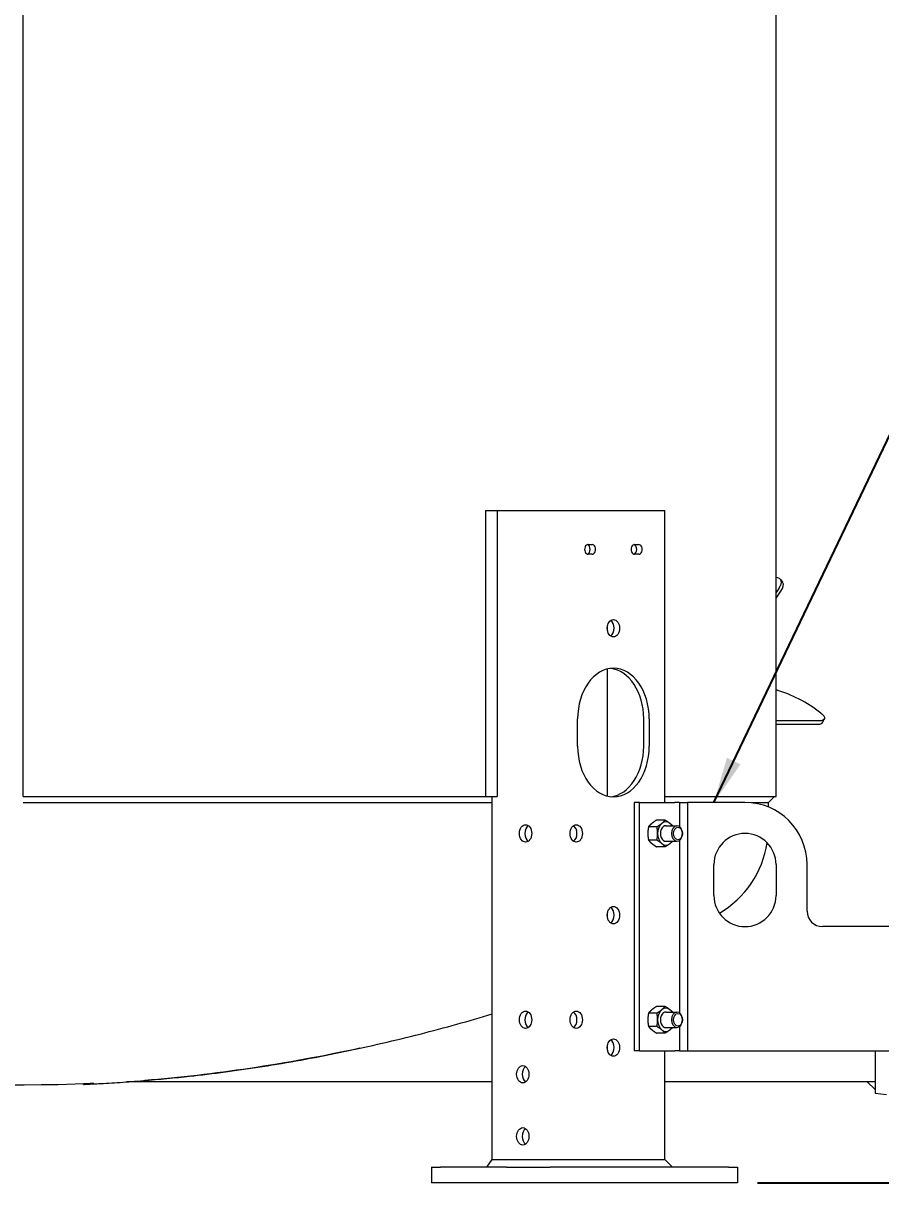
# Model space of a CAD drawing. Header units: inches. Extents: x 19 to 503, y 7 to 322.
# Drawn here: x 367.68 to 395.31, y 43.56 to 80.9 of the extents above; entities that cross this region are included whole.
import ezdxf

# ---------------------------------------------------------------- set-up
doc = ezdxf.new("R2010")
doc.units = ezdxf.units.IN
doc.header["$LTSCALE"] = 15
doc.header["$MEASUREMENT"] = 0
for name, color, linetype, lineweight in [('Dimension (ANSI)', 7, 'Continuous', 25), ('Symbol (ANSI)', 7, 'Continuous', 25), ('Visible (ANSI)', 7, 'Continuous', 50)]:
    doc.layers.add(name, color=color, linetype=linetype, lineweight=lineweight)
doc.styles.add('MEMCOR Medium', font='arial.ttf')
doc.dimstyles.new('Default (ANSI)', dxfattribs={"dimscale": 15, "dimtxt": 0.15, "dimasz": 0.098425, "dimexe": 0.125, "dimexo": 0.0625, "dimgap": 0.031496, "dimtad": 0, "dimtih": 1, "dimtoh": 1, "dimdec": 4, "dimrnd": 1e-08, "dimzin": 3, "dimdsep": 46, "dimlunit": 5, "dimtxsty": 'MEMCOR Medium', "dimcen": 0.09, "dimdle": 0.393701, "dimclrd": 256, "dimclre": 256, "dimclrt": 256, "dimadec": 0, "dimazin": 1, "dimtfac": 0.8, "dimtofl": 0, "dimtmove": 0, "dimatfit": 3, "dimfxl": 1, "dimfrac": 1, "dimtolj": 1, "dimtzin": 4, "dimlwd": -1, "dimlwe": -1, "dimarcsym": 0})
doc.dimstyles.new('Default (ANSI)$7', dxfattribs={"dimscale": 15, "dimtxt": 0.15, "dimasz": 0.098425, "dimexe": 0.125, "dimexo": 0.0625, "dimgap": 0.031496, "dimtad": 0, "dimtih": 1, "dimtoh": 1, "dimdec": 4, "dimrnd": 1e-08, "dimzin": 3, "dimdsep": 46, "dimlunit": 5, "dimtxsty": 'MEMCOR Medium', "dimcen": 0.09, "dimdle": 0.393701, "dimclrd": 256, "dimclre": 256, "dimclrt": 256, "dimadec": 0, "dimazin": 1, "dimtfac": 0.8, "dimtofl": 0, "dimtmove": 0, "dimatfit": 3, "dimfxl": 1, "dimfrac": 1, "dimtolj": 1, "dimtzin": 4, "dimlwd": -1, "dimlwe": -1, "dimarcsym": 0})

# ---------------------------------------------------------------- blocks, each defined once
blk = doc.blocks.new('*D23')
at = {"layer": 'Defpoints', "color": 0, "transparency": 16777216}
for p in [(368.258, 140.509), (422.116, 140.509), (390.404, 43.556)]:
    blk.add_point(p, dxfattribs=at)
at = {"layer": 'Dimension (ANSI)', "transparency": 16777216}
for p, q in [((369.196, 140.509), (423.991, 140.509)), ((422.116, 139.032), (422.116, 122.363)), ((422.116, 45.033), (422.116, 106.884)), ((391.341, 43.556), (423.991, 43.556))]:
    blk.add_line(p, q, dxfattribs=at)
for points in [[(421.87, 139.032), (422.362, 139.032), (422.116, 140.509)], [(421.87, 45.033), (422.362, 45.033), (422.116, 43.556)]]:
    blk.add_solid(points, dxfattribs=at)
at = {"layer": 'Dimension (ANSI)', "transparency": 16777216, "char_height": 2.25, "attachment_point": 2, "style": 'MEMCOR Medium'}
for s, insert in [('\\A1; \\fArial|b0|i0;96{\\H0.8x;\\S15#16;} in', (422.116, 118.81)), ('\\A1;[2462.6 mm]{\\P\\fArial|b0|i0;SHIPPING\\P\\fArial|b0|i0;HEIGHT}', (422.116, 114.151))]:
    blk.add_mtext(s, dxfattribs=dict(at, insert=insert))

msp = doc.modelspace()

# ---------------------------------------------------------------- linework, layer by layer
at = {"layer": 'Visible (ANSI)', "linetype": 'Continuous', "lineweight": 18}
for p, q in [((367.68349, 55.9937), (367.68349, 123.7437)), ((391.9332, 55.9937), (391.9332, 86.64709)), ((382.57898, 65.2062), (382.95224, 65.2062)), ((382.57898, 65.2062), (382.57898, 55.9937)), ((382.95224, 65.2062), (384.26271, 65.2062)), ((382.95224, 65.2062), (382.95224, 55.9937)), ((384.26271, 65.2062), (385.23852, 65.2062)), ((385.23852, 65.2062), (388.1518, 65.2062)), ((388.1518, 65.2062), (388.35389, 65.2062)), ((388.35389, 55.8062), (388.35389, 65.2062)), ((385.87845, 64.1112), (386.0128, 64.1112)), ((387.37751, 64.1112), (387.51186, 64.1112)), ((386.0128, 63.8012), (385.87845, 63.8012)), ((387.51186, 63.8012), (387.37751, 63.8012)), ((392.08199, 62.98795), (392.14699, 62.89603)), ((392.0273, 62.69928), (391.9332, 62.5662)), ((391.9332, 62.38235), (392.0923, 62.60735)), ((386.50702, 61.32896), (386.50702, 61.50344)), ((386.50702, 56.00806), (386.50702, 60.10434)), ((385.54257, 57.6162), (385.54257, 58.4962)), ((387.67096, 57.6162), (387.67096, 58.4962)), ((387.84774, 58.4962), (387.84774, 57.6162)), ((393.33128, 58.43342), (391.9332, 58.43342)), ((391.9332, 58.32352), (393.28218, 58.32352)), ((393.43943, 58.38582), (393.48854, 58.49573)), ((367.68349, 55.9937), (382.57898, 55.9937)), ((382.79471, 55.7937), (367.68349, 55.7937)), ((382.57898, 55.9937), (382.95224, 55.9937)), ((382.79471, 44.3062), (382.79471, 55.9937)), ((387.36125, 55.8062), (387.36125, 47.8062)), ((387.53803, 55.8062), (387.36125, 55.8062)), ((387.53803, 55.8062), (388.6694, 55.8062)), ((387.53803, 47.8062), (387.53803, 55.8062)), ((388.35389, 55.9937), (391.9332, 55.9937)), ((388.82702, 55.8062), (388.6694, 55.8062)), ((388.82702, 55.8062), (389.08508, 55.8062)), ((388.82702, 55.8062), (388.82702, 55.02546)), ((390.933, 55.8062), (389.08508, 55.8062)), ((389.08508, 55.8062), (389.08508, 47.8062)), ((391.68349, 55.7937), (391.15626, 55.7937)), ((391.68349, 55.7937), (391.88349, 55.9937)), ((391.68349, 55.7937), (391.68349, 55.66005)), ((388.09629, 55.02271), (387.82688, 55.02271)), ((388.36146, 55.23921), (388.09204, 55.23921)), ((388.38509, 55.0562), (388.74209, 55.0562)), ((388.09629, 54.58969), (387.82688, 54.58969)), ((388.38509, 54.5562), (388.74209, 54.5562)), ((388.82702, 54.58694), (388.82702, 49.02546)), ((388.91885, 54.81015), (388.91884, 54.81107)), ((388.91885, 54.80225), (388.91884, 54.80134)), ((388.36146, 54.37319), (388.09204, 54.37319)), ((389.933, 52.8062), (389.933, 53.8062)), ((391.933, 53.8062), (391.933, 52.8062)), ((392.933, 52.3062), (392.933, 53.8062)), ((386.50702, 52.08796), (386.50702, 52.26244)), ((398.433, 51.8062), (393.433, 51.8062)), ((388.09629, 49.02271), (387.82688, 49.02271)), ((388.36146, 49.23921), (388.09204, 49.23921)), ((388.38509, 49.0562), (388.74209, 49.0562)), ((388.09629, 48.58969), (387.82688, 48.58969)), ((388.38509, 48.5562), (388.74209, 48.5562)), ((388.82702, 48.58694), (388.82702, 47.8062)), ((388.91885, 48.81015), (388.91884, 48.81107)), ((388.91885, 48.80225), (388.91884, 48.80134)), ((388.36146, 48.37319), (388.09204, 48.37319)), ((386.50702, 47.82496), (386.50702, 47.99944)), ((387.53803, 47.8062), (387.36125, 47.8062)), ((387.53803, 47.8062), (388.6694, 47.8062)), ((388.35389, 44.3062), (388.35389, 47.8062)), ((388.82702, 47.8062), (388.6694, 47.8062)), ((388.82702, 47.8062), (389.08508, 47.8062)), ((389.08508, 47.8062), (398.433, 47.8062)), ((395.12349, 47.8062), (395.12349, 46.44663)), ((369.63098, 46.72613), (369.63098, 46.74613)), ((382.79471, 46.8062), (371.02301, 46.8062)), ((383.87144, 46.8062), (383.8591, 46.8062)), ((395.12349, 46.8062), (388.35389, 46.8062)), ((395.12349, 46.5562), (394.87349, 46.8062)), ((395.12349, 46.8062), (394.87349, 46.8062)), ((395.12349, 46.44663), (395.49349, 46.4012)), ((382.61793, 44.0562), (382.79471, 44.3062)), ((382.79471, 44.3062), (384.26271, 44.3062)), ((384.26271, 44.3062), (385.23852, 44.3062)), ((385.23852, 44.3062), (388.1518, 44.3062)), ((388.1518, 44.3062), (388.35389, 44.3062)), ((388.35389, 44.3062), (388.60389, 44.0562)), ((380.8338, 44.0562), (381.12669, 44.0562)), ((380.8338, 44.0562), (380.8338, 43.5562)), ((383.24801, 44.0562), (381.12669, 44.0562)), ((383.24801, 44.0562), (384.66222, 44.0562)), ((390.40393, 44.0562), (384.66222, 44.0562)), ((390.40393, 44.0562), (390.69682, 44.0562)), ((390.69682, 44.0562), (390.69682, 43.5562)), ((381.12669, 43.5562), (380.8338, 43.5562)), ((383.24801, 43.5562), (381.12669, 43.5562)), ((384.66222, 43.5562), (383.24801, 43.5562)), ((390.40393, 43.5562), (384.66222, 43.5562)), ((390.69682, 43.5562), (390.40393, 43.5562))]:
    msp.add_line(p, q, dxfattribs=at)
for centre, radius, start, end in [((390.933, 53.8062), 2, 0, 90), ((390.933, 53.8062), 1, 0, 180), ((388.49349, 54.98924), 3.19, 300.437008, 351.297618), ((390.933, 52.8062), 1, 180, 0), ((393.433, 52.3062), 0.5, 180, 270), ((367.68349, 95.0237), 48.31, 251.772129, 272.646434)]:
    msp.add_arc(centre, radius, start, end, dxfattribs=at)
for centre, major_axis, ratio, start_param, end_param in [((385.87845, 63.9562), (0, -0.155), 0.70710678, 3.14159265, 6.28318531), ((385.83602, 63.9562), (0, -0.155), 0.70710678, 0.19477764, 2.94681501), ((386.0128, 63.9562), (0, 0.155), 0.70710678, 3.14159265, 6.28318531), ((387.37751, 63.9562), (0, -0.155), 0.70710678, 3.14159265, 6.28318531), ((387.33509, 63.9562), (0, -0.155), 0.70710678, 0.19477764, 2.94681501), ((387.51186, 63.9562), (0, 0.155), 0.70710678, 3.14159265, 6.28318531), ((391.67374, 62.69928), (0.40825, 0.28868), 0.5, 5.32786869, 6.8716692), ((391.73874, 62.60735), (0.40825, 0.28868), 0.5, 5.32786869, 6.28318531), ((386.51838, 61.4162), (0, 0.28), 0.70710678, 3.60436277, 5.82041519), ((386.69516, 58.4962), (0, 1.63), 0.70710678, 4.71238898, 7.85398163), ((386.51838, 58.4962), (0, 1.63), 0.70710678, 4.71238898, 6.20642283), ((390.90103, 52.20303), (0, 7.37), 0.70710678, 5.78754415, 6.08380629), ((386.69516, 57.6162), (0, -1.63), 0.70710678, 4.71238898, 7.85398163), ((386.51838, 57.6162), (0, -1.63), 0.70710678, 0.07676248, 1.57079633), ((384.04351, 54.8062), (0, -0.28), 0.70710678, 3.60436277, 5.82041519), ((385.32196, 54.8062), (0, 0.28), 0.70710678, 3.60436277, 5.82041519), ((388.38514, 54.8062), (0, -0.375), 0.70710678, 3.66519143, 4.71238898), ((388.38514, 54.8062), (0, 0.25014), 0.70710678, 6.25022773, 9.45773554), ((388.38514, 54.8062), (0, 0.375), 0.70710678, 5.75958653, 6.80678408), ((388.38514, 54.8062), (0, 0.375), 0.70710678, 5.44211664, 5.75958653), ((388.74209, 54.8062), (0, 0.25), 0.70710678, 4.73185041, 10.97611285), ((388.38514, 54.8062), (0, -0.375), 0.70710678, 4.71238898, 5.75958653), ((388.38514, 54.8062), (0, 0.375), 0.70710678, 3.66519143, 3.98266132), ((388.38514, 54.8062), (0, -0.375), 0.70710678, 5.75958653, 6.80678408), ((386.51838, 52.1752), (0, 0.28), 0.70710678, 3.60436277, 5.82041519), ((384.04351, 48.8062), (0, -0.28), 0.70710678, 3.60436277, 5.82041519), ((385.32196, 48.8062), (0, 0.28), 0.70710678, 3.60436277, 5.82041519), ((388.38514, 48.8062), (0, -0.375), 0.70710678, 3.66519143, 4.71238898), ((388.38514, 48.8062), (0, 0.25014), 0.70710678, 6.25022773, 9.45773554), ((388.38514, 48.8062), (0, 0.375), 0.70710678, 5.75958653, 6.80678408), ((388.38514, 48.8062), (0, 0.375), 0.70710678, 5.44211664, 5.75958653), ((388.74209, 48.8062), (0, 0.25), 0.70710678, 4.73185041, 10.97611285), ((388.38514, 48.8062), (0, -0.375), 0.70710678, 4.71238898, 5.75958653), ((388.38514, 48.8062), (0, 0.375), 0.70710678, 3.66519143, 3.98266132), ((388.38514, 48.8062), (0, -0.375), 0.70710678, 5.75958653, 6.80678408), ((386.51838, 47.9122), (0, 0.28), 0.70710678, 3.60436277, 5.82041519), ((383.95366, 47.0522), (0, -0.28), 0.70710678, 3.60436277, 5.82041519), ((383.95366, 45.0522), (0, -0.28), 0.70710678, 3.60436277, 5.82041519)]:
    msp.add_ellipse(centre, major_axis=major_axis, ratio=ratio, start_param=start_param, end_param=end_param, dxfattribs=at)
for centre, major_axis in [((386.69516, 61.4162), (0, -0.28)), ((383.86673, 54.8062), (0, 0.28)), ((385.49873, 54.8062), (0, -0.28)), ((388.77546, 54.8062), (0, 0.20282)), ((386.69516, 52.1752), (0, -0.28)), ((383.86673, 48.8062), (0, 0.28)), ((385.49873, 48.8062), (0, -0.28)), ((388.77546, 48.8062), (0, -0.20282)), ((386.69516, 47.9122), (0, -0.28)), ((383.77688, 47.0522), (0, -0.28)), ((383.77688, 45.0522), (0, -0.28))]:
    msp.add_ellipse(centre, major_axis=major_axis, ratio=0.70710678, dxfattribs=at)
for points, knots in [([(393.37954, 58.68615), (393.41862, 58.65626), (393.45117, 58.6236), (393.49071, 58.56215), (393.49771, 58.5334), (393.48867, 58.48745), (393.47205, 58.46718), (393.41554, 58.44015), (393.37567, 58.43342), (393.33128, 58.43342)], [5.7511729, 5.7511729, 5.7511729, 5.7511729, 6.23002731, 6.23002731, 6.70888172, 6.70888172, 7.18728854, 7.18728854, 7.66569537, 7.66569537, 7.66569537, 7.66569537]), ([(393.28218, 58.32352), (393.32657, 58.32352), (393.36644, 58.33025), (393.41675, 58.35432), (393.43172, 58.36899), (393.43937, 58.38584)], [7.666112893, 7.666112893, 7.666112893, 7.666112893, 8.144520248, 8.144520248, 8.518161389, 8.518161389, 8.518161389, 8.518161389]), ([(369.63098, 46.72613), (369.63098, 46.72613), (369.63287, 46.72621), (369.64029, 46.72654), (369.6458, 46.72678), (369.66636, 46.72769), (369.68549, 46.72855), (369.73041, 46.73058), (369.76003, 46.73194), (369.82366, 46.73494), (369.85772, 46.73657), (369.96271, 46.74171), (370.03635, 46.74548), (370.21389, 46.75492), (370.32807, 46.76134), (370.56238, 46.77537), (370.68255, 46.78296), (371.04911, 46.80748), (371.30144, 46.82614), (372.06228, 46.88821), (372.57422, 46.93801), (373.7943, 47.07298), (374.58634, 47.17754), (376.20611, 47.43117), (377.03389, 47.58027), (378.68625, 47.91821), (379.51093, 48.10706), (381.11938, 48.51262), (381.90317, 48.7293), (382.69681, 48.96523), (382.74566, 48.97982), (382.79471, 48.99454)], [-93.45739402, -93.45739402, -93.45739402, -93.45739402, -93.36072229, -93.36072229, -93.26405056, -93.26405056, -93.0707071, -93.0707071, -92.81368806, -92.81368806, -92.55666902, -92.55666902, -92.04263094, -92.04263094, -91.21342771, -91.21342771, -90.38422449, -90.38422449, -88.72581805, -88.72581805, -85.40900516, -85.40900516, -80.05055713, -80.05055713, -74.6921091, -74.6921091, -69.33366106, -69.33366106, -63.97521303, -63.97521303, -63.6255391, -63.6255391, -63.6255391, -63.6255391]), ([(378.52884, 47.89036), (377.3484, 47.6336), (376.16345, 47.41562), (373.85287, 47.0725), (372.72514, 46.94333), (371.60145, 46.85064)], [0, 0, 0, 0, 9.28957264, 9.28957264, 18.12055268, 18.12055268, 18.12055268, 18.12055268]), ([(369.63098, 46.74613), (369.63098, 46.74613), (369.63288, 46.74625), (369.64033, 46.74673), (369.64586, 46.74709), (369.6665, 46.74844), (369.6857, 46.74969), (369.7308, 46.75268), (369.76053, 46.75466), (369.82442, 46.759), (369.85861, 46.76135), (369.91624, 46.76537), (369.93911, 46.76698), (369.96205, 46.76862)], [-93.45739402, -93.45739402, -93.45739402, -93.45739402, -93.36072229, -93.36072229, -93.26405056, -93.26405056, -93.0707071, -93.0707071, -92.81368806, -92.81368806, -92.55666902, -92.55666902, -92.39208017, -92.39208017, -92.39208017, -92.39208017])]:
    msp.add_open_spline(points, degree=3, knots=knots, dxfattribs=at)
for points, weights in [([(387.82688, 55.02271), (387.80319, 54.90668), (387.80319, 54.8062)], [1, 1.0379548493, 1]), ([(387.93578, 55.13096), (387.87424, 55.08072), (387.82688, 55.02271)], [1, 1.0379548493, 1]), ([(388.09204, 55.23921), (387.99731, 55.1812), (387.93578, 55.13096)], [1, 1.0379548493, 1]), ([(388.09629, 55.02271), (388.19103, 55.08072), (388.25256, 55.13096)], [1, 1.0379548493, 1]), ([(388.11998, 54.8062), (388.11998, 54.90668), (388.09629, 55.02271)], [1, 1.0379548493, 1]), ([(388.25256, 55.13096), (388.31409, 55.1812), (388.36146, 55.23921)], [1, 1.0379548493, 1]), ([(388.36146, 55.23921), (388.45619, 55.1812), (388.51772, 55.13096)], [1, 1.0379548493, 1]), ([(388.51772, 55.13096), (388.56182, 55.09496), (388.59757, 55.0562)], [1, 1.02690849784, 1.01566285889]), ([(387.80319, 54.8062), (387.80319, 54.70572), (387.82688, 54.58969)], [1, 1.0379548493, 1]), ([(387.82688, 54.58969), (387.87424, 54.53168), (387.93578, 54.48144)], [1, 1.0379548493, 1]), ([(388.09629, 54.58969), (388.11998, 54.70572), (388.11998, 54.8062)], [1, 1.0379548493, 1]), ([(388.25256, 54.48144), (388.19103, 54.53168), (388.09629, 54.58969)], [1, 1.0379548493, 1]), ([(388.59757, 54.5562), (388.56182, 54.51744), (388.51772, 54.48144)], [1.01566285889, 1.02690849784, 1]), ([(387.93578, 54.48144), (387.99731, 54.4312), (388.09204, 54.37319)], [1, 1.0379548493, 1]), ([(388.36146, 54.37319), (388.31409, 54.4312), (388.25256, 54.48144)], [1, 1.0379548493, 1]), ([(388.51772, 54.48144), (388.45619, 54.4312), (388.36146, 54.37319)], [1, 1.0379548493, 1]), ([(387.82688, 49.02271), (387.80319, 48.90668), (387.80319, 48.8062)], [1, 1.0379548493, 1]), ([(387.93578, 49.13096), (387.87424, 49.08072), (387.82688, 49.02271)], [1, 1.0379548493, 1]), ([(388.09204, 49.23921), (387.99731, 49.1812), (387.93578, 49.13096)], [1, 1.0379548493, 1]), ([(388.09629, 49.02271), (388.19103, 49.08072), (388.25256, 49.13096)], [1, 1.0379548493, 1]), ([(388.11998, 48.8062), (388.11998, 48.90668), (388.09629, 49.02271)], [1, 1.0379548493, 1]), ([(388.25256, 49.13096), (388.31409, 49.1812), (388.36146, 49.23921)], [1, 1.0379548493, 1]), ([(388.36146, 49.23921), (388.45619, 49.1812), (388.51772, 49.13096)], [1, 1.0379548493, 1]), ([(388.51772, 49.13096), (388.56182, 49.09496), (388.59757, 49.0562)], [1, 1.02690849784, 1.01566285889]), ([(387.80319, 48.8062), (387.80319, 48.70572), (387.82688, 48.58969)], [1, 1.0379548493, 1]), ([(387.82688, 48.58969), (387.87424, 48.53168), (387.93578, 48.48144)], [1, 1.0379548493, 1]), ([(388.09629, 48.58969), (388.11998, 48.70572), (388.11998, 48.8062)], [1, 1.0379548493, 1]), ([(388.25256, 48.48144), (388.19103, 48.53168), (388.09629, 48.58969)], [1, 1.0379548493, 1]), ([(388.59757, 48.5562), (388.56182, 48.51744), (388.51772, 48.48144)], [1.01566285889, 1.02690849784, 1]), ([(387.93578, 48.48144), (387.99731, 48.4312), (388.09204, 48.37319)], [1, 1.0379548493, 1]), ([(388.36146, 48.37319), (388.31409, 48.4312), (388.25256, 48.48144)], [1, 1.0379548493, 1]), ([(388.51772, 48.48144), (388.45619, 48.4312), (388.36146, 48.37319)], [1, 1.0379548493, 1])]:
    msp.add_rational_spline(points, weights, degree=2, dxfattribs=at)

# ---------------------------------------------------------------- dimensions: what is measured, and where the dimension line sits
at = {"layer": 'Dimension (ANSI)'}
dim = msp.add_linear_dim(base=(422.11571, 140.5087), p1=(390.40393, 43.5562), p2=(368.25849, 140.5087), angle=90, text=' \\fArial|b0|i0;<> in\\X[2462.6 mm]{\\P\\fArial|b0|i0;SHIPPING\\P\\fArial|b0|i0;HEIGHT}', dimstyle='Default (ANSI)', override={"dimgap": 0.031496, "dimdec": 4, "dimpost": '', "dimtol": 0, "dimlim": 0, "dimtp": 0, "dimtm": 0, "dimtdec": 2, "dimatfit": 1, "dimtvp": -0.375}, dxfattribs=at)
dim.commit()
dim.dimension.update_dxf_attribs({"geometry": '*D23', "text_midpoint": (422.11571, 114.6233), "dimtype": 160})

# ---------------------------------------------------------------- leaders
at = {"layer": 'Symbol (ANSI)', "annotation_type": 0, "has_hookline": 1, "hookline_direction": 0, "text_width": 21.84618}
msp.add_leader([(389.933, 55.8062), (395.99687, 68.47136), (397.47325, 68.47136)], dimstyle='Default (ANSI)$7', override={"dimtad": 0}, dxfattribs=at)

doc.saveas('drawing.dxf')
